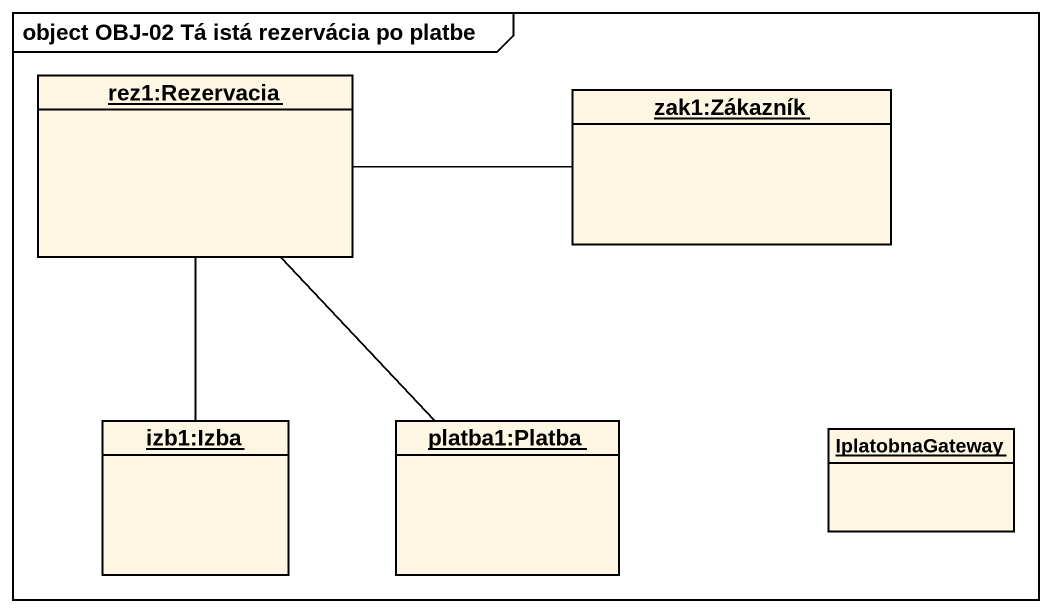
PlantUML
@startuml
mainframe object OBJ-02 Tá istá rezervácia po platbe
hide circle
hide empty members
object "rez1:Rezervacia" as rez1_Rezervacia
object "zak1:Zákazník" as zak1_Zákazník
object "izb1:Izba" as izb1_Izba
object "platba1:Platba" as platba1_Platba
object IplatobnaGateway
rez1_Rezervacia -- izb1_Izba
rez1_Rezervacia -- platba1_Platba
zak1_Zákazník -left- rez1_Rezervacia
@enduml
